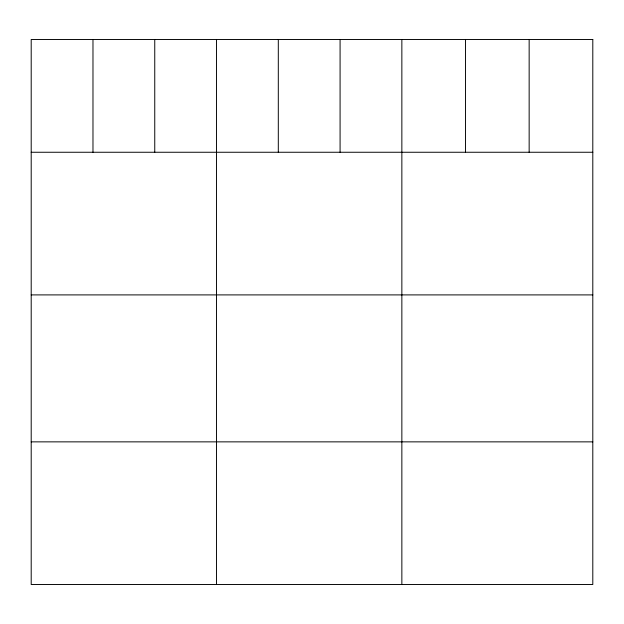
<?xml version="1.0" encoding="UTF-8"?>
<svg xmlns="http://www.w3.org/2000/svg" width="624" height="624" viewBox="0 0 624 624"><rect width="100%" height="100%" fill="white"/><g stroke="black" fill="none" stroke-linecap="round" stroke-linejoin="round"><path stroke-width="0.94" d="M31.2 152.256L592.8 152.256M31.2 294.902L592.8 294.902M31.2 441.862L592.8 441.862M529.152 39.491L529.152 152.256M465.504 39.491L465.504 152.256M401.856 39.491L401.856 584.509M340.08 39.491L340.08 152.256M278.304 39.491L278.304 152.256M216.528 39.491L216.528 584.509M154.752 39.491L154.752 152.256M92.976 39.491L92.976 152.256M592.8 39.491L31.2 39.491L31.2 584.509L592.8 584.509L592.8 39.491"/></g></svg>
